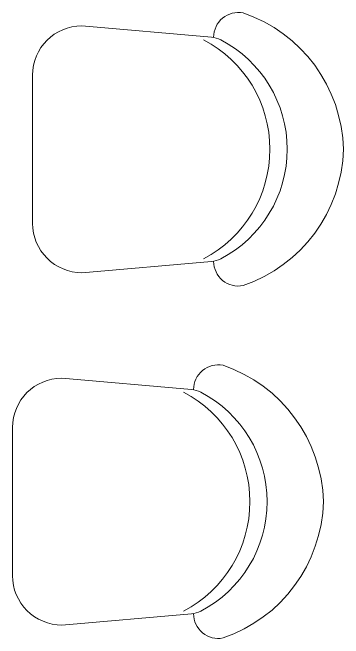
# Model space of a CAD drawing. Header units: millimetres. Extents: x -280308 to 6402717, y -14 to 2073074.
# Drawn here: x 11358 to 11965, y 344928 to 346078 of the extents above; entities that cross this region are included whole.
import ezdxf

# ---------------------------------------------------------------- set-up
doc = ezdxf.new("R2010")
doc.units = ezdxf.units.MM
doc.layers.get('0').update_dxf_attribs({"lineweight": 0})
doc.layers.add('A-Furn', color=250, linetype='Continuous', lineweight=0)
doc.layers.add('A-FURN-EQPM', color=177, linetype='Continuous', lineweight=0)
doc.layers.add('FURNITURE', color=26, linetype='Continuous')

# ---------------------------------------------------------------- blocks, each defined once
blk = doc.blocks.new('A$Ccc440957')
at = {"layer": 'FURNITURE', "color": 0, "linetype": 'ByBlock', "lineweight": -2}
for p, q in [((-44.88, 189), (-243.29, 171.72)), ((30.72, 0), (30.72, 113.4)), ((30.72, 0), (30.72, -113.4)), ((-44.88, -189), (-243.29, -171.72))]:
    blk.add_line(p, q, dxfattribs=at)
for centre, radius, start, end in [((-218.8, -5.7), 226.43, 108.72878, 178.55828), ((-284.31, 171.64), 37.8, 0, 100.97095), ((-44.88, 113.4), 75.6, 0, 90), ((-170.08, 0), 189, 117.54534, 180), ((-143.68, 0), 189, 117.54534, 180), ((-240.01, 134.06), 37.8, 94.9782, 117.54534), ((-218.8, 5.7), 226.43, 181.44172, 251.27122), ((-170.08, 0), 189, 180, 242.45466), ((-143.68, 0), 189, 180, 242.45466), ((-44.88, -113.4), 75.6, 270, 0), ((-284.31, -171.64), 37.8, 259.02905, 0), ((-240.01, -134.06), 37.8, 242.45466, 265.0218)]:
    blk.add_arc(centre, radius, start, end, dxfattribs=at)
blk = doc.blocks.new('A$Ce288bb9c')
at = {"layer": 'A-Furn', "color": 0, "linetype": 'ByBlock', "lineweight": -2, "ltscale": 0.25, "xscale": -1.2, "yscale": 1.2, "zscale": 1.2, "rotation": 1.529680382361676e-08}
for p in [(38898.3, -4371.7), (38861.5, -5019.1)]:
    blk.add_blockref('A$Ccc440957', p, dxfattribs=at)
blk = doc.blocks.new('1')
at = {"layer": 'A-FURN-EQPM', "ltscale": 0.25}
blk.add_blockref('A$Ce288bb9c', (-27467.1, 350198.3), dxfattribs=at)

msp = doc.modelspace()

# ---------------------------------------------------------------- block references
msp.add_blockref('1', (0, 0))

doc.saveas('drawing.dxf')
